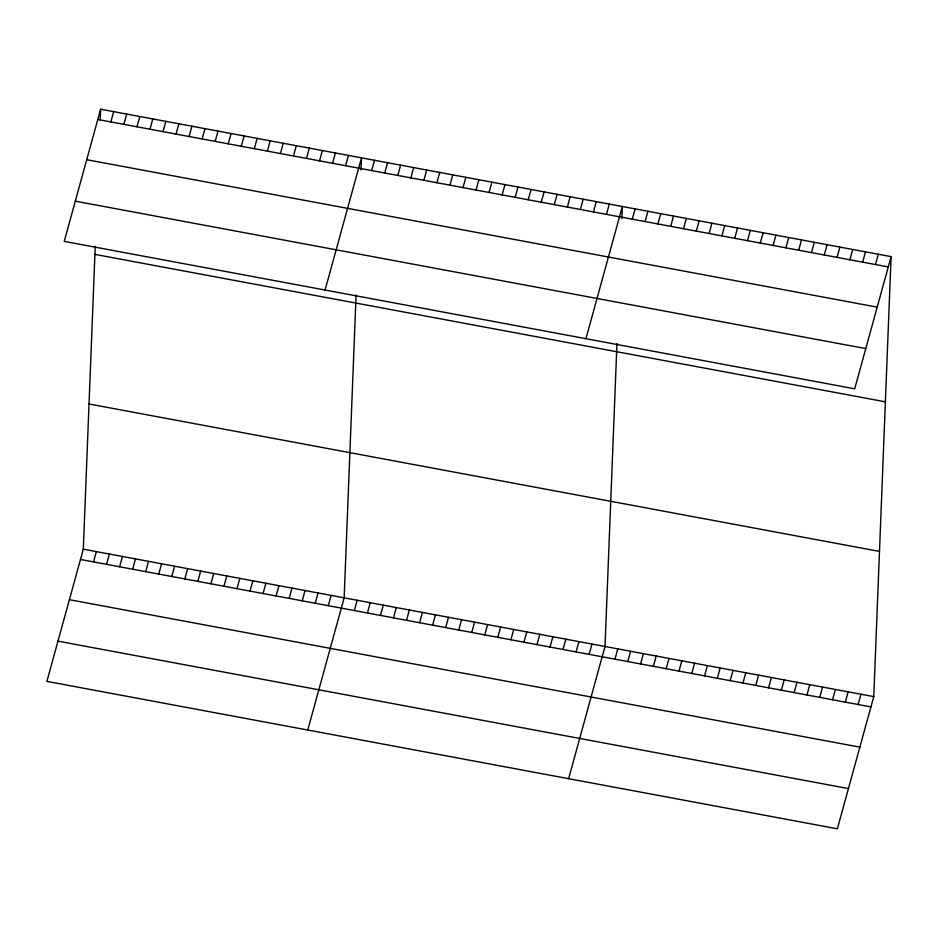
<?xml version="1.0" encoding="UTF-8"?>
<svg xmlns="http://www.w3.org/2000/svg" width="938" height="938" viewBox="0 0 938 938"><rect width="100%" height="100%" fill="white"/><g stroke="black" fill="none" stroke-linecap="round" stroke-linejoin="round"><path stroke-width="1.41" d="M891.1 256.625L854.694 388.824L64.23 241.383L100.636 109.195L891.1 256.625L873.77 696.617L837.364 828.805L46.9 681.375L83.306 549.176L95.242 246.319M100.214 119.947L100.636 109.195M356.088 294.978L344.164 597.834L307.758 730.022M361.013 169.942L361.493 157.842L325.076 290.041M616.946 343.636L605.01 646.493L568.604 778.681M621.871 218.601L622.34 206.501L585.933 338.688M110.848 121.917L113.686 111.622M123.886 124.355L126.724 114.061M136.936 126.782L139.762 116.488M149.974 129.221L152.812 118.927M163.013 131.648L165.85 121.354M176.063 134.075L178.9 123.793M189.101 136.514L191.938 126.22M202.151 138.941L204.976 128.658M93.519 561.909L96.356 551.614M215.189 141.38L218.026 131.085M106.557 564.336L109.394 554.041M228.227 143.807L231.065 133.524M119.607 566.775L122.444 556.48M241.277 146.246L244.103 135.951M132.645 569.202L135.482 558.907M254.315 148.673L257.153 138.39M145.695 571.641L148.521 561.346M267.353 151.112L270.191 140.817M158.733 574.068L161.571 563.773M280.403 153.539L283.241 143.256M171.771 576.495L174.609 566.212M293.442 155.978L296.279 145.683M184.821 578.934L187.647 568.639M306.491 158.405L309.317 148.122M197.859 581.361L200.697 571.078M319.53 160.844L322.367 150.549M210.898 583.799L213.735 573.505M332.568 163.271L335.405 152.988M223.948 586.227L226.785 575.944M345.618 165.709L348.444 155.415M236.986 588.665L239.823 578.371M250.036 591.092L252.861 580.81M371.694 170.575L374.532 160.281M263.074 593.531L265.911 583.237M384.744 173.002L387.582 162.708M276.112 595.958L278.949 585.675M397.782 175.441L400.62 165.147M289.162 598.397L291.988 588.103M410.832 177.868L413.658 167.574M302.2 600.824L305.038 590.541M423.87 180.307L426.708 170.013M315.238 603.263L318.076 592.968M436.909 182.734L439.746 172.44M328.288 605.69L331.126 595.407M449.959 185.173L452.784 174.878M462.997 187.6L465.834 177.305M354.376 610.556L357.202 600.261M476.035 190.039L478.872 179.744M367.415 612.995L370.252 602.7M489.085 192.466L491.922 182.171M380.453 615.422L383.29 605.127M502.123 194.905L504.961 184.61M393.503 617.861L396.328 607.566M515.173 197.332L517.999 187.037M406.541 620.288L409.378 609.993M528.211 199.759L531.049 189.476M419.579 622.726L422.417 612.432M541.249 202.198L544.087 191.903M432.629 625.154L435.466 614.859M554.299 204.625L557.125 194.342M445.667 627.592L448.505 617.298M567.338 207.064L570.175 196.769M458.717 630.019L461.543 619.725M580.376 209.491L583.213 199.208M471.755 632.458L474.593 622.164M593.426 211.929L596.263 201.635M484.794 634.885L487.631 624.591M606.464 214.356L609.301 204.074M497.844 637.312L500.669 627.03M510.882 639.751L513.719 629.457M632.306 219.175L635.143 208.893M523.92 642.178L526.757 631.895M645.11 221.567L647.935 211.273M536.97 644.617L539.807 634.323M657.901 223.959L660.739 213.665M550.008 647.044L552.845 636.761M670.705 226.339L673.531 216.045M563.058 649.483L565.884 639.188M683.497 228.731L686.335 218.437M576.096 651.91L578.934 641.627M696.301 231.111L699.127 220.829M589.134 654.349L591.972 644.054M709.093 233.503L711.93 223.209M721.897 235.895L724.722 225.601M614.976 659.168L617.814 648.873M734.689 238.275L737.526 227.981M627.78 661.56L630.606 651.265M747.492 240.667L750.318 230.373M640.572 663.94L643.409 653.645M760.284 243.048L763.122 232.765M653.376 666.332L656.201 656.037M773.088 245.439L775.914 235.145M666.168 668.712L669.005 658.429M785.88 247.82L788.717 237.537M678.971 671.104L681.797 660.809M798.684 250.212L801.509 239.917M691.763 673.484L694.601 663.201M811.476 252.603L814.313 242.309M704.567 675.876L707.393 665.581M824.279 254.984L827.105 244.701M717.359 678.268L720.196 667.973M837.071 257.375L839.909 247.081M730.163 680.648L732.988 670.365M849.875 259.756L852.701 249.473M742.955 683.04L745.792 672.745M862.667 262.148L865.504 251.853M755.758 685.42L758.596 675.137M875.471 264.539L878.296 254.245M768.55 687.812L771.388 677.517M781.354 690.204L784.191 679.909M794.146 692.584L796.983 682.289M806.95 694.976L809.787 684.681M819.742 697.356L822.579 687.073M832.545 699.748L835.383 689.453M845.337 702.14L848.175 691.845M858.141 704.52L860.978 694.226M97.81 119.489L888.263 266.92M86.73 159.706L877.182 307.148M75.31 201.154L865.774 348.596M94.926 254.386L885.378 401.827M89.028 403.985L879.492 551.427M83.306 549.176L873.77 696.617M80.48 559.47L870.933 706.912M69.4 599.699L859.853 747.14M57.98 641.146L848.444 788.577"/></g></svg>
